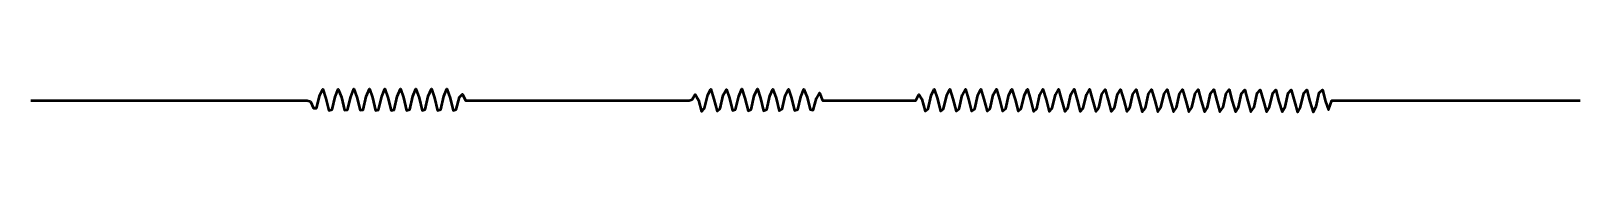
# Model space of a CAD drawing. Extents: x -47 to 452, y 172 to 669.
# Drawn here: x -47.1 to 451.9, y 492.4 to 499.8 of the extents above; entities that cross this region are included whole.
import ezdxf

# ---------------------------------------------------------------- set-up
doc = ezdxf.new("R2010")
doc.units = 0
doc.header["$MEASUREMENT"] = 0
doc.layers.add('Capa 1', color=7, linetype='Continuous', lineweight=0)

# ---------------------------------------------------------------- blocks, each defined once
blk = doc.blocks.new('Block_0')
at = {"layer": 'Capa 1', "color": 18, "lineweight": 50, "true_color": 0x000000}
blk.add_open_spline([(-47.14, 496.06), (-47.14, 496.06), (-46.14, 496.06), (-46.14, 496.06), (-46.14, 496.06), (-45.14, 496.06), (-45.14, 496.06), (-45.14, 496.06), (-44.14, 496.06), (-44.14, 496.06), (-44.14, 496.06), (-43.14, 496.06), (-43.14, 496.06), (-43.14, 496.06), (-42.14, 496.06), (-42.14, 496.06), (-42.14, 496.06), (-41.14, 496.06), (-41.14, 496.06), (-41.14, 496.06), (-40.14, 496.06), (-40.14, 496.06), (-40.14, 496.06), (-39.14, 496.06), (-39.14, 496.06), (-39.14, 496.06), (-38.14, 496.06), (-38.14, 496.06), (-38.14, 496.06), (-37.14, 496.06), (-37.14, 496.06), (-37.14, 496.06), (-36.14, 496.06), (-36.14, 496.06), (-36.14, 496.06), (-35.14, 496.06), (-35.14, 496.06), (-35.14, 496.06), (-34.14, 496.06), (-34.14, 496.06), (-34.14, 496.06), (-33.14, 496.06), (-33.14, 496.06), (-33.14, 496.06), (-32.14, 496.06), (-32.14, 496.06), (-32.14, 496.06), (-31.14, 496.06), (-31.14, 496.06), (-31.14, 496.06), (-30.14, 496.06), (-30.14, 496.06), (-30.14, 496.06), (-29.14, 496.06), (-29.14, 496.06), (-29.14, 496.06), (-28.14, 496.06), (-28.14, 496.06), (-28.14, 496.06), (-27.14, 496.06), (-27.14, 496.06), (-27.14, 496.06), (-26.14, 496.06), (-26.14, 496.06), (-26.14, 496.06), (-25.14, 496.06), (-25.14, 496.06), (-25.14, 496.06), (-24.14, 496.06), (-24.14, 496.06), (-24.14, 496.06), (-23.14, 496.06), (-23.14, 496.06), (-23.14, 496.06), (-22.14, 496.06), (-22.14, 496.06), (-22.14, 496.06), (-21.14, 496.06), (-21.14, 496.06), (-21.14, 496.06), (-20.14, 496.06), (-20.14, 496.06), (-20.14, 496.06), (-19.14, 496.06), (-19.14, 496.06), (-19.14, 496.06), (-18.14, 496.06), (-18.14, 496.06), (-18.14, 496.06), (-17.14, 496.06), (-17.14, 496.06), (-17.14, 496.06), (-16.14, 496.06), (-16.14, 496.06), (-16.14, 496.06), (-15.14, 496.06), (-15.14, 496.06), (-15.14, 496.06), (-14.14, 496.06), (-14.14, 496.06), (-14.14, 496.06), (-13.14, 496.06), (-13.14, 496.06), (-13.14, 496.06), (-12.14, 496.06), (-12.14, 496.06), (-12.14, 496.06), (-11.14, 496.06), (-11.14, 496.06), (-11.14, 496.06), (-10.14, 496.06), (-10.14, 496.06), (-10.14, 496.06), (-9.14, 496.06), (-9.14, 496.06), (-9.14, 496.06), (-8.14, 496.06), (-8.14, 496.06), (-8.14, 496.06), (-7.14, 496.06), (-7.14, 496.06), (-7.14, 496.06), (-6.14, 496.06), (-6.14, 496.06), (-6.14, 496.06), (-5.14, 496.06), (-5.14, 496.06), (-5.14, 496.06), (-4.14, 496.06), (-4.14, 496.06), (-4.14, 496.06), (-3.14, 496.06), (-3.14, 496.06), (-3.14, 496.06), (-2.14, 496.06), (-2.14, 496.06), (-2.14, 496.06), (-1.14, 496.06), (-1.14, 496.06), (-1.14, 496.06), (-0.14, 496.06), (-0.14, 496.06), (-0.14, 496.06), (0.86, 496.06), (0.86, 496.06), (0.86, 496.06), (1.86, 496.06), (1.86, 496.06), (1.86, 496.06), (2.86, 496.06), (2.86, 496.06), (2.86, 496.06), (3.86, 496.06), (3.86, 496.06), (3.86, 496.06), (4.86, 496.06), (4.86, 496.06), (4.86, 496.06), (5.86, 496.06), (5.86, 496.06), (5.86, 496.06), (6.86, 496.06), (6.86, 496.06), (6.86, 496.06), (7.86, 496.06), (7.86, 496.06), (7.86, 496.06), (8.86, 496.06), (8.86, 496.06), (8.86, 496.06), (9.86, 496.06), (9.86, 496.06), (9.86, 496.06), (10.86, 496.06), (10.86, 496.06), (10.86, 496.06), (11.86, 496.06), (11.86, 496.06), (11.86, 496.06), (12.86, 496.06), (12.86, 496.06), (12.86, 496.06), (13.86, 496.06), (13.86, 496.06), (13.86, 496.06), (14.86, 496.06), (14.86, 496.06), (14.86, 496.06), (15.86, 496.06), (15.86, 496.06), (15.86, 496.06), (16.86, 496.06), (16.86, 496.06), (16.86, 496.06), (17.86, 496.06), (17.86, 496.06), (17.86, 496.06), (18.86, 496.06), (18.86, 496.06), (18.86, 496.06), (19.86, 496.06), (19.86, 496.06), (19.86, 496.06), (20.86, 496.06), (20.86, 496.06), (20.86, 496.06), (21.86, 496.06), (21.86, 496.06), (21.86, 496.06), (22.86, 496.06), (22.86, 496.06), (22.86, 496.06), (23.86, 496.06), (23.86, 496.06), (23.86, 496.06), (24.86, 496.06), (24.86, 496.06), (24.86, 496.06), (25.86, 496.06), (25.86, 496.06), (25.86, 496.06), (26.86, 496.06), (26.86, 496.06), (26.86, 496.06), (27.86, 496.06), (27.86, 496.06), (27.86, 496.06), (28.86, 496.06), (28.86, 496.06), (28.86, 496.06), (29.86, 496.06), (29.86, 496.06), (29.86, 496.06), (30.86, 496.06), (30.86, 496.06), (30.86, 496.06), (31.86, 496.06), (31.86, 496.06), (31.86, 496.06), (32.86, 496.06), (32.86, 496.06), (32.86, 496.06), (33.86, 496.06), (33.86, 496.06), (33.86, 496.06), (34.86, 496.06), (34.86, 496.06), (34.86, 496.06), (35.86, 496.06), (35.86, 496.06), (35.86, 496.06), (36.86, 496.06), (36.86, 496.06), (36.86, 496.06), (37.86, 496.06), (37.86, 496.06), (37.86, 496.06), (38.86, 496.06), (38.86, 496.06), (38.86, 496.06), (39.86, 496.06), (39.86, 496.06), (39.86, 496.06), (40.86, 496.06), (40.86, 496.06), (40.86, 496.06), (41.86, 496.06), (41.86, 496.06), (41.86, 496.06), (42.86, 495.75), (42.86, 495.75), (42.86, 495.75), (43.86, 493.58), (43.86, 493.58), (43.86, 493.58), (44.86, 493.63), (44.86, 493.63), (44.86, 493.63), (45.86, 497.78), (45.86, 497.78), (45.86, 497.78), (46.86, 499.75), (46.86, 499.75), (46.86, 499.75), (47.86, 496.72), (47.86, 496.72), (47.86, 496.72), (48.86, 492.89), (48.86, 492.89), (48.86, 492.89), (49.86, 493.24), (49.86, 493.24), (49.86, 493.24), (50.86, 497.3), (50.86, 497.3), (50.86, 497.3), (51.86, 499.79), (51.86, 499.79), (51.86, 499.79), (52.86, 497.16), (52.86, 497.16), (52.86, 497.16), (53.86, 492.96), (53.86, 492.96), (53.86, 492.96), (54.86, 493.05), (54.86, 493.05), (54.86, 493.05), (55.86, 497.31), (55.86, 497.31), (55.86, 497.31), (56.86, 499.83), (56.86, 499.83), (56.86, 499.83), (57.86, 497.13), (57.86, 497.13), (57.86, 497.13), (58.86, 492.94), (58.86, 492.94), (58.86, 492.94), (59.86, 493.08), (59.86, 493.08), (59.86, 493.08), (60.86, 497.35), (60.86, 497.35), (60.86, 497.35), (61.86, 499.83), (61.86, 499.83), (61.86, 499.83), (62.86, 497.09), (62.86, 497.09), (62.86, 497.09), (63.86, 492.92), (63.86, 492.92), (63.86, 492.92), (64.86, 493.1), (64.86, 493.1), (64.86, 493.1), (65.86, 497.38), (65.86, 497.38), (65.86, 497.38), (66.86, 499.83), (66.86, 499.83), (66.86, 499.83), (67.86, 497.05), (67.86, 497.05), (67.86, 497.05), (68.86, 492.9), (68.86, 492.9), (68.86, 492.9), (69.86, 493.13), (69.86, 493.13), (69.86, 493.13), (70.86, 497.42), (70.86, 497.42), (70.86, 497.42), (71.86, 499.83), (71.86, 499.83), (71.86, 499.83), (72.86, 497.02), (72.86, 497.02), (72.86, 497.02), (73.86, 492.88), (73.86, 492.88), (73.86, 492.88), (74.86, 493.15), (74.86, 493.15), (74.86, 493.15), (75.86, 497.46), (75.86, 497.46), (75.86, 497.46), (76.86, 499.83), (76.86, 499.83), (76.86, 499.83), (77.86, 496.98), (77.86, 496.98), (77.86, 496.98), (78.86, 492.86), (78.86, 492.86), (78.86, 492.86), (79.86, 493.17), (79.86, 493.17), (79.86, 493.17), (80.86, 497.49), (80.86, 497.49), (80.86, 497.49), (81.86, 499.82), (81.86, 499.82), (81.86, 499.82), (82.86, 496.94), (82.86, 496.94), (82.86, 496.94), (83.86, 492.84), (83.86, 492.84), (83.86, 492.84), (84.86, 493.2), (84.86, 493.2), (84.86, 493.2), (85.86, 497.53), (85.86, 497.53), (85.86, 497.53), (86.86, 499.82), (86.86, 499.82), (86.86, 499.82), (87.86, 496.91), (87.86, 496.91), (87.86, 496.91), (88.86, 492.85), (88.86, 492.85), (88.86, 492.85), (89.86, 493.2), (89.86, 493.2), (89.86, 493.2), (90.86, 497.22), (90.86, 497.22), (90.86, 497.22), (91.86, 498.18), (91.86, 498.18), (91.86, 498.18), (92.86, 496.06), (92.86, 496.06), (92.86, 496.06), (93.86, 496.06), (93.86, 496.06), (93.86, 496.06), (94.86, 496.06), (94.86, 496.06), (94.86, 496.06), (95.86, 496.06), (95.86, 496.06), (95.86, 496.06), (96.86, 496.06), (96.86, 496.06), (96.86, 496.06), (97.86, 496.06), (97.86, 496.06), (97.86, 496.06), (98.86, 496.06), (98.86, 496.06), (98.86, 496.06), (99.86, 496.06), (99.86, 496.06), (99.86, 496.06), (100.86, 496.06), (100.86, 496.06), (100.86, 496.06), (101.86, 496.06), (101.86, 496.06), (101.86, 496.06), (102.86, 496.06), (102.86, 496.06), (102.86, 496.06), (103.86, 496.06), (103.86, 496.06), (103.86, 496.06), (104.86, 496.06), (104.86, 496.06), (104.86, 496.06), (105.86, 496.06), (105.86, 496.06), (105.86, 496.06), (106.86, 496.06), (106.86, 496.06), (106.86, 496.06), (107.86, 496.06), (107.86, 496.06), (107.86, 496.06), (108.86, 496.06), (108.86, 496.06), (108.86, 496.06), (109.86, 496.06), (109.86, 496.06), (109.86, 496.06), (110.86, 496.06), (110.86, 496.06), (110.86, 496.06), (111.86, 496.06), (111.86, 496.06), (111.86, 496.06), (112.86, 496.06), (112.86, 496.06), (112.86, 496.06), (113.86, 496.06), (113.86, 496.06), (113.86, 496.06), (114.86, 496.06), (114.86, 496.06), (114.86, 496.06), (115.86, 496.06), (115.86, 496.06), (115.86, 496.06), (116.86, 496.06), (116.86, 496.06), (116.86, 496.06), (117.86, 496.06), (117.86, 496.06), (117.86, 496.06), (118.86, 496.06), (118.86, 496.06), (118.86, 496.06), (119.86, 496.06), (119.86, 496.06), (119.86, 496.06), (120.86, 496.06), (120.86, 496.06), (120.86, 496.06), (121.86, 496.06), (121.86, 496.06), (121.86, 496.06), (122.86, 496.06), (122.86, 496.06), (122.86, 496.06), (123.86, 496.06), (123.86, 496.06), (123.86, 496.06), (124.86, 496.06), (124.86, 496.06), (124.86, 496.06), (125.86, 496.06), (125.86, 496.06), (125.86, 496.06), (126.86, 496.06), (126.86, 496.06), (126.86, 496.06), (127.86, 496.06), (127.86, 496.06), (127.86, 496.06), (128.86, 496.06), (128.86, 496.06), (128.86, 496.06), (129.86, 496.06), (129.86, 496.06), (129.86, 496.06), (130.86, 496.06), (130.86, 496.06), (130.86, 496.06), (131.86, 496.06), (131.86, 496.06), (131.86, 496.06), (132.86, 496.06), (132.86, 496.06), (132.86, 496.06), (133.86, 496.06), (133.86, 496.06), (133.86, 496.06), (134.86, 496.06), (134.86, 496.06), (134.86, 496.06), (135.86, 496.06), (135.86, 496.06), (135.86, 496.06), (136.86, 496.06), (136.86, 496.06), (136.86, 496.06), (137.86, 496.06), (137.86, 496.06), (137.86, 496.06), (138.86, 496.06), (138.86, 496.06), (138.86, 496.06), (139.86, 496.06), (139.86, 496.06), (139.86, 496.06), (140.86, 496.06), (140.86, 496.06), (140.86, 496.06), (141.86, 496.06), (141.86, 496.06), (141.86, 496.06), (142.86, 496.06), (142.86, 496.06), (142.86, 496.06), (143.86, 496.06), (143.86, 496.06), (143.86, 496.06), (144.86, 496.06), (144.86, 496.06), (144.86, 496.06), (145.86, 496.06), (145.86, 496.06), (145.86, 496.06), (146.86, 496.06), (146.86, 496.06), (146.86, 496.06), (147.86, 496.06), (147.86, 496.06), (147.86, 496.06), (148.86, 496.06), (148.86, 496.06), (148.86, 496.06), (149.86, 496.06), (149.86, 496.06), (149.86, 496.06), (150.86, 496.06), (150.86, 496.06), (150.86, 496.06), (151.86, 496.06), (151.86, 496.06), (151.86, 496.06), (152.86, 496.06), (152.86, 496.06), (152.86, 496.06), (153.86, 496.06), (153.86, 496.06), (153.86, 496.06), (154.86, 496.06), (154.86, 496.06), (154.86, 496.06), (155.86, 496.06), (155.86, 496.06), (155.86, 496.06), (156.86, 496.06), (156.86, 496.06), (156.86, 496.06), (157.86, 496.06), (157.86, 496.06), (157.86, 496.06), (158.86, 496.06), (158.86, 496.06), (158.86, 496.06), (159.86, 496.06), (159.86, 496.06), (159.86, 496.06), (160.86, 496.06), (160.86, 496.06), (160.86, 496.06), (161.86, 496.06), (161.86, 496.06), (161.86, 496.06), (162.86, 496.06), (162.86, 496.06), (162.86, 496.06), (163.86, 496.06), (163.86, 496.06), (163.86, 496.06), (164.86, 496.06), (164.86, 496.06), (164.86, 496.06), (165.86, 496.48), (165.86, 496.48), (165.86, 496.48), (166.86, 498.06), (166.86, 498.06), (166.86, 498.06), (167.86, 496.16), (167.86, 496.16), (167.86, 496.16), (168.86, 492.6), (168.86, 492.6), (168.86, 492.6), (169.86, 493.66), (169.86, 493.66), (169.86, 493.66), (170.86, 497.95), (170.86, 497.95), (170.86, 497.95), (171.86, 499.71), (171.86, 499.71), (171.86, 499.71), (172.86, 496.5), (172.86, 496.5), (172.86, 496.5), (173.86, 492.63), (173.86, 492.63), (173.86, 492.63), (174.86, 493.5), (174.86, 493.5), (174.86, 493.5), (175.86, 497.81), (175.86, 497.81), (175.86, 497.81), (176.86, 499.67), (176.86, 499.67), (176.86, 499.67), (177.86, 496.85), (177.86, 496.85), (177.86, 496.85), (178.86, 492.87), (178.86, 492.87), (178.86, 492.87), (179.86, 493.2), (179.86, 493.2), (179.86, 493.2), (180.86, 497.53), (180.86, 497.53), (180.86, 497.53), (181.86, 499.82), (181.86, 499.82), (181.86, 499.82), (182.86, 496.9), (182.86, 496.9), (182.86, 496.9), (183.86, 492.81), (183.86, 492.81), (183.86, 492.81), (184.86, 493.23), (184.86, 493.23), (184.86, 493.23), (185.86, 497.56), (185.86, 497.56), (185.86, 497.56), (186.86, 499.82), (186.86, 499.82), (186.86, 499.82), (187.86, 496.86), (187.86, 496.86), (187.86, 496.86), (188.86, 492.8), (188.86, 492.8), (188.86, 492.8), (189.86, 493.25), (189.86, 493.25), (189.86, 493.25), (190.86, 497.6), (190.86, 497.6), (190.86, 497.6), (191.86, 499.81), (191.86, 499.81), (191.86, 499.81), (192.86, 496.83), (192.86, 496.83), (192.86, 496.83), (193.86, 492.78), (193.86, 492.78), (193.86, 492.78), (194.86, 493.28), (194.86, 493.28), (194.86, 493.28), (195.86, 497.63), (195.86, 497.63), (195.86, 497.63), (196.86, 499.8), (196.86, 499.8), (196.86, 499.8), (197.86, 496.87), (197.86, 496.87), (197.86, 496.87), (198.86, 492.9), (198.86, 492.9), (198.86, 492.9), (199.86, 493.18), (199.86, 493.18), (199.86, 493.18), (200.86, 497.28), (200.86, 497.28), (200.86, 497.28), (201.86, 499.79), (201.86, 499.79), (201.86, 499.79), (202.86, 497.21), (202.86, 497.21), (202.86, 497.21), (203.86, 493.15), (203.86, 493.15), (203.86, 493.15), (204.86, 492.96), (204.86, 492.96), (204.86, 492.96), (205.86, 496.89), (205.86, 496.89), (205.86, 496.89), (206.86, 498.56), (206.86, 498.56), (206.86, 498.56), (207.86, 496.08), (207.86, 496.08), (207.86, 496.08), (208.86, 496.06), (208.86, 496.06), (208.86, 496.06), (209.86, 496.06), (209.86, 496.06), (209.86, 496.06), (210.86, 496.06), (210.86, 496.06), (210.86, 496.06), (211.86, 496.06), (211.86, 496.06), (211.86, 496.06), (212.86, 496.06), (212.86, 496.06), (212.86, 496.06), (213.86, 496.06), (213.86, 496.06), (213.86, 496.06), (214.86, 496.06), (214.86, 496.06), (214.86, 496.06), (215.86, 496.06), (215.86, 496.06), (215.86, 496.06), (216.86, 496.06), (216.86, 496.06), (216.86, 496.06), (217.86, 496.06), (217.86, 496.06), (217.86, 496.06), (218.86, 496.06), (218.86, 496.06), (218.86, 496.06), (219.86, 496.06), (219.86, 496.06), (219.86, 496.06), (220.86, 496.06), (220.86, 496.06), (220.86, 496.06), (221.86, 496.06), (221.86, 496.06), (221.86, 496.06), (222.86, 496.06), (222.86, 496.06), (222.86, 496.06), (223.86, 496.06), (223.86, 496.06), (223.86, 496.06), (224.86, 496.06), (224.86, 496.06), (224.86, 496.06), (225.86, 496.06), (225.86, 496.06), (225.86, 496.06), (226.86, 496.06), (226.86, 496.06), (226.86, 496.06), (227.86, 496.06), (227.86, 496.06), (227.86, 496.06), (228.86, 496.06), (228.86, 496.06), (228.86, 496.06), (229.86, 496.06), (229.86, 496.06), (229.86, 496.06), (230.86, 496.06), (230.86, 496.06), (230.86, 496.06), (231.86, 496.06), (231.86, 496.06), (231.86, 496.06), (232.86, 496.06), (232.86, 496.06), (232.86, 496.06), (233.86, 496.06), (233.86, 496.06), (233.86, 496.06), (234.86, 496.06), (234.86, 496.06), (234.86, 496.06), (235.86, 496.06), (235.86, 496.06), (235.86, 496.06), (236.86, 496.06), (236.86, 496.06), (236.86, 496.06), (237.86, 496.06), (237.86, 496.06), (237.86, 496.06), (238.86, 498.03), (238.86, 498.03), (238.86, 498.03), (239.86, 496.56), (239.86, 496.56), (239.86, 496.56), (240.86, 492.7), (240.86, 492.7), (240.86, 492.7), (241.86, 493.41), (241.86, 493.41), (241.86, 493.41), (242.86, 497.76), (242.86, 497.76), (242.86, 497.76), (243.86, 499.79), (243.86, 499.79), (243.86, 499.79), (244.86, 496.65), (244.86, 496.65), (244.86, 496.65), (245.86, 492.69), (245.86, 492.69), (245.86, 492.69), (246.86, 493.4), (246.86, 493.4), (246.86, 493.4), (247.86, 497.8), (247.86, 497.8), (247.86, 497.8), (248.86, 499.78), (248.86, 499.78), (248.86, 499.78), (249.86, 496.61), (249.86, 496.61), (249.86, 496.61), (250.86, 492.67), (250.86, 492.67), (250.86, 492.67), (251.86, 493.43), (251.86, 493.43), (251.86, 493.43), (252.86, 497.83), (252.86, 497.83), (252.86, 497.83), (253.86, 499.78), (253.86, 499.78), (253.86, 499.78), (254.86, 496.57), (254.86, 496.57), (254.86, 496.57), (255.86, 492.66), (255.86, 492.66), (255.86, 492.66), (256.86, 493.46), (256.86, 493.46), (256.86, 493.46), (257.86, 497.86), (257.86, 497.86), (257.86, 497.86), (258.86, 499.77), (258.86, 499.77), (258.86, 499.77), (259.86, 496.54), (259.86, 496.54), (259.86, 496.54), (260.86, 492.64), (260.86, 492.64), (260.86, 492.64), (261.86, 493.48), (261.86, 493.48), (261.86, 493.48), (262.86, 497.9), (262.86, 497.9), (262.86, 497.9), (263.86, 499.76), (263.86, 499.76), (263.86, 499.76), (264.86, 496.5), (264.86, 496.5), (264.86, 496.5), (265.86, 492.63), (265.86, 492.63), (265.86, 492.63), (266.86, 493.51), (266.86, 493.51), (266.86, 493.51), (267.86, 497.93), (267.86, 497.93), (267.86, 497.93), (268.86, 499.76), (268.86, 499.76), (268.86, 499.76), (269.86, 496.46), (269.86, 496.46), (269.86, 496.46), (270.86, 492.61), (270.86, 492.61), (270.86, 492.61), (271.86, 493.54), (271.86, 493.54), (271.86, 493.54), (272.86, 497.96), (272.86, 497.96), (272.86, 497.96), (273.86, 499.75), (273.86, 499.75), (273.86, 499.75), (274.86, 496.42), (274.86, 496.42), (274.86, 496.42), (275.86, 492.59), (275.86, 492.59), (275.86, 492.59), (276.86, 493.57), (276.86, 493.57), (276.86, 493.57), (277.86, 498), (277.86, 498), (277.86, 498), (278.86, 499.74), (278.86, 499.74), (278.86, 499.74), (279.86, 496.38), (279.86, 496.38), (279.86, 496.38), (280.86, 492.58), (280.86, 492.58), (280.86, 492.58), (281.86, 493.6), (281.86, 493.6), (281.86, 493.6), (282.86, 498.03), (282.86, 498.03), (282.86, 498.03), (283.86, 499.73), (283.86, 499.73), (283.86, 499.73), (284.86, 496.34), (284.86, 496.34), (284.86, 496.34), (285.86, 492.56), (285.86, 492.56), (285.86, 492.56), (286.86, 493.63), (286.86, 493.63), (286.86, 493.63), (287.86, 498.06), (287.86, 498.06), (287.86, 498.06), (288.86, 499.72), (288.86, 499.72), (288.86, 499.72), (289.86, 496.31), (289.86, 496.31), (289.86, 496.31), (290.86, 492.55), (290.86, 492.55), (290.86, 492.55), (291.86, 493.66), (291.86, 493.66), (291.86, 493.66), (292.86, 498.09), (292.86, 498.09), (292.86, 498.09), (293.86, 499.71), (293.86, 499.71), (293.86, 499.71), (294.86, 496.27), (294.86, 496.27), (294.86, 496.27), (295.86, 492.54), (295.86, 492.54), (295.86, 492.54), (296.86, 493.69), (296.86, 493.69), (296.86, 493.69), (297.86, 498.13), (297.86, 498.13), (297.86, 498.13), (298.86, 499.7), (298.86, 499.7), (298.86, 499.7), (299.86, 496.23), (299.86, 496.23), (299.86, 496.23), (300.86, 492.52), (300.86, 492.52), (300.86, 492.52), (301.86, 493.72), (301.86, 493.72), (301.86, 493.72), (302.86, 498.16), (302.86, 498.16), (302.86, 498.16), (303.86, 499.69), (303.86, 499.69), (303.86, 499.69), (304.86, 496.19), (304.86, 496.19), (304.86, 496.19), (305.86, 492.51), (305.86, 492.51), (305.86, 492.51), (306.86, 493.75), (306.86, 493.75), (306.86, 493.75), (307.86, 498.19), (307.86, 498.19), (307.86, 498.19), (308.86, 499.68), (308.86, 499.68), (308.86, 499.68), (309.86, 496.15), (309.86, 496.15), (309.86, 496.15), (310.86, 492.5), (310.86, 492.5), (310.86, 492.5), (311.86, 493.78), (311.86, 493.78), (311.86, 493.78), (312.86, 498.22), (312.86, 498.22), (312.86, 498.22), (313.86, 499.67), (313.86, 499.67), (313.86, 499.67), (314.86, 496.12), (314.86, 496.12), (314.86, 496.12), (315.86, 492.48), (315.86, 492.48), (315.86, 492.48), (316.86, 493.81), (316.86, 493.81), (316.86, 493.81), (317.86, 498.25), (317.86, 498.25), (317.86, 498.25), (318.86, 499.66), (318.86, 499.66), (318.86, 499.66), (319.86, 496.08), (319.86, 496.08), (319.86, 496.08), (320.86, 492.47), (320.86, 492.47), (320.86, 492.47), (321.86, 493.84), (321.86, 493.84), (321.86, 493.84), (322.86, 498.28), (322.86, 498.28), (322.86, 498.28), (323.86, 499.65), (323.86, 499.65), (323.86, 499.65), (324.86, 496.04), (324.86, 496.04), (324.86, 496.04), (325.86, 492.46), (325.86, 492.46), (325.86, 492.46), (326.86, 493.87), (326.86, 493.87), (326.86, 493.87), (327.86, 498.32), (327.86, 498.32), (327.86, 498.32), (328.86, 499.63), (328.86, 499.63), (328.86, 499.63), (329.86, 496), (329.86, 496), (329.86, 496), (330.86, 492.45), (330.86, 492.45), (330.86, 492.45), (331.86, 493.9), (331.86, 493.9), (331.86, 493.9), (332.86, 498.35), (332.86, 498.35), (332.86, 498.35), (333.86, 499.62), (333.86, 499.62), (333.86, 499.62), (334.86, 495.96), (334.86, 495.96), (334.86, 495.96), (335.86, 492.44), (335.86, 492.44), (335.86, 492.44), (336.86, 493.93), (336.86, 493.93), (336.86, 493.93), (337.86, 498.38), (337.86, 498.38), (337.86, 498.38), (338.86, 499.61), (338.86, 499.61), (338.86, 499.61), (339.86, 495.92), (339.86, 495.92), (339.86, 495.92), (340.86, 492.43), (340.86, 492.43), (340.86, 492.43), (341.86, 493.97), (341.86, 493.97), (341.86, 493.97), (342.86, 498.41), (342.86, 498.41), (342.86, 498.41), (343.86, 499.6), (343.86, 499.6), (343.86, 499.6), (344.86, 495.89), (344.86, 495.89), (344.86, 495.89), (345.86, 492.42), (345.86, 492.42), (345.86, 492.42), (346.86, 494), (346.86, 494), (346.86, 494), (347.86, 498.44), (347.86, 498.44), (347.86, 498.44), (348.86, 499.58), (348.86, 499.58), (348.86, 499.58), (349.86, 495.85), (349.86, 495.85), (349.86, 495.85), (350.86, 492.41), (350.86, 492.41), (350.86, 492.41), (351.86, 494.03), (351.86, 494.03), (351.86, 494.03), (352.86, 498.47), (352.86, 498.47), (352.86, 498.47), (353.86, 499.57), (353.86, 499.57), (353.86, 499.57), (354.86, 495.81), (354.86, 495.81), (354.86, 495.81), (355.86, 492.4), (355.86, 492.4), (355.86, 492.4), (356.86, 494.06), (356.86, 494.06), (356.86, 494.06), (357.86, 498.5), (357.86, 498.5), (357.86, 498.5), (358.86, 499.55), (358.86, 499.55), (358.86, 499.55), (359.86, 495.77), (359.86, 495.77), (359.86, 495.77), (360.86, 492.39), (360.86, 492.39), (360.86, 492.39), (361.86, 494.09), (361.86, 494.09), (361.86, 494.09), (362.86, 498.52), (362.86, 498.52), (362.86, 498.52), (363.86, 499.54), (363.86, 499.54), (363.86, 499.54), (364.86, 495.73), (364.86, 495.73), (364.86, 495.73), (365.86, 492.38), (365.86, 492.38), (365.86, 492.38), (366.86, 494.13), (366.86, 494.13), (366.86, 494.13), (367.86, 498.55), (367.86, 498.55), (367.86, 498.55), (368.86, 499.52), (368.86, 499.52), (368.86, 499.52), (369.86, 495.75), (369.86, 495.75), (369.86, 495.75), (370.86, 493.12), (370.86, 493.12), (370.86, 493.12), (371.86, 496.06), (371.86, 496.06), (371.86, 496.06), (372.86, 496.06), (372.86, 496.06), (372.86, 496.06), (373.86, 496.06), (373.86, 496.06), (373.86, 496.06), (374.86, 496.06), (374.86, 496.06), (374.86, 496.06), (375.86, 496.06), (375.86, 496.06), (375.86, 496.06), (376.86, 496.06), (376.86, 496.06), (376.86, 496.06), (377.86, 496.06), (377.86, 496.06), (377.86, 496.06), (378.86, 496.06), (378.86, 496.06), (378.86, 496.06), (379.86, 496.06), (379.86, 496.06), (379.86, 496.06), (380.86, 496.06), (380.86, 496.06), (380.86, 496.06), (381.86, 496.06), (381.86, 496.06), (381.86, 496.06), (382.86, 496.06), (382.86, 496.06), (382.86, 496.06), (383.86, 496.06), (383.86, 496.06), (383.86, 496.06), (384.86, 496.06), (384.86, 496.06), (384.86, 496.06), (385.86, 496.06), (385.86, 496.06), (385.86, 496.06), (386.86, 496.06), (386.86, 496.06), (386.86, 496.06), (387.86, 496.06), (387.86, 496.06), (387.86, 496.06), (388.86, 496.06), (388.86, 496.06), (388.86, 496.06), (389.86, 496.06), (389.86, 496.06), (389.86, 496.06), (390.86, 496.06), (390.86, 496.06), (390.86, 496.06), (391.86, 496.06), (391.86, 496.06), (391.86, 496.06), (392.86, 496.06), (392.86, 496.06), (392.86, 496.06), (393.86, 496.06), (393.86, 496.06), (393.86, 496.06), (394.86, 496.06), (394.86, 496.06), (394.86, 496.06), (395.86, 496.06), (395.86, 496.06), (395.86, 496.06), (396.86, 496.06), (396.86, 496.06), (396.86, 496.06), (397.86, 496.06), (397.86, 496.06), (397.86, 496.06), (398.86, 496.06), (398.86, 496.06), (398.86, 496.06), (399.86, 496.06), (399.86, 496.06), (399.86, 496.06), (400.86, 496.06), (400.86, 496.06), (400.86, 496.06), (401.86, 496.06), (401.86, 496.06), (401.86, 496.06), (402.86, 496.06), (402.86, 496.06), (402.86, 496.06), (403.86, 496.06), (403.86, 496.06), (403.86, 496.06), (404.86, 496.06), (404.86, 496.06), (404.86, 496.06), (405.86, 496.06), (405.86, 496.06), (405.86, 496.06), (406.86, 496.06), (406.86, 496.06), (406.86, 496.06), (407.86, 496.06), (407.86, 496.06), (407.86, 496.06), (408.86, 496.06), (408.86, 496.06), (408.86, 496.06), (409.86, 496.06), (409.86, 496.06), (409.86, 496.06), (410.86, 496.06), (410.86, 496.06), (410.86, 496.06), (411.86, 496.06), (411.86, 496.06), (411.86, 496.06), (412.86, 496.06), (412.86, 496.06), (412.86, 496.06), (413.86, 496.06), (413.86, 496.06), (413.86, 496.06), (414.86, 496.06), (414.86, 496.06), (414.86, 496.06), (415.86, 496.06), (415.86, 496.06), (415.86, 496.06), (416.86, 496.06), (416.86, 496.06), (416.86, 496.06), (417.86, 496.06), (417.86, 496.06), (417.86, 496.06), (418.86, 496.06), (418.86, 496.06), (418.86, 496.06), (419.86, 496.06), (419.86, 496.06), (419.86, 496.06), (420.86, 496.06), (420.86, 496.06), (420.86, 496.06), (421.86, 496.06), (421.86, 496.06), (421.86, 496.06), (422.86, 496.06), (422.86, 496.06), (422.86, 496.06), (423.86, 496.06), (423.86, 496.06), (423.86, 496.06), (424.86, 496.06), (424.86, 496.06), (424.86, 496.06), (425.86, 496.06), (425.86, 496.06), (425.86, 496.06), (426.86, 496.06), (426.86, 496.06), (426.86, 496.06), (427.86, 496.06), (427.86, 496.06), (427.86, 496.06), (428.86, 496.06), (428.86, 496.06), (428.86, 496.06), (429.86, 496.06), (429.86, 496.06), (429.86, 496.06), (430.86, 496.06), (430.86, 496.06), (430.86, 496.06), (431.86, 496.06), (431.86, 496.06), (431.86, 496.06), (432.86, 496.06), (432.86, 496.06), (432.86, 496.06), (433.86, 496.06), (433.86, 496.06), (433.86, 496.06), (434.86, 496.06), (434.86, 496.06), (434.86, 496.06), (435.86, 496.06), (435.86, 496.06), (435.86, 496.06), (436.86, 496.06), (436.86, 496.06), (436.86, 496.06), (437.86, 496.06), (437.86, 496.06), (437.86, 496.06), (438.86, 496.06), (438.86, 496.06), (438.86, 496.06), (439.86, 496.06), (439.86, 496.06), (439.86, 496.06), (440.86, 496.06), (440.86, 496.06), (440.86, 496.06), (441.86, 496.06), (441.86, 496.06), (441.86, 496.06), (442.86, 496.06), (442.86, 496.06), (442.86, 496.06), (443.86, 496.06), (443.86, 496.06), (443.86, 496.06), (444.86, 496.06), (444.86, 496.06), (444.86, 496.06), (445.86, 496.06), (445.86, 496.06), (445.86, 496.06), (446.86, 496.06), (446.86, 496.06), (446.86, 496.06), (447.86, 496.06), (447.86, 496.06), (447.86, 496.06), (448.86, 496.06), (448.86, 496.06), (448.86, 496.06), (449.86, 496.06), (449.86, 496.06), (449.86, 496.06), (450.86, 496.06), (450.86, 496.06), (450.86, 496.06), (451.86, 496.06), (451.86, 496.06)], degree=3, knots=[0, 0, 0, 0, 1, 1, 1, 2, 2, 2, 3, 3, 3, 4, 4, 4, 5, 5, 5, 6, 6, 6, 7, 7, 7, 8, 8, 8, 9, 9, 9, 10, 10, 10, 11, 11, 11, 12, 12, 12, 13, 13, 13, 14, 14, 14, 15, 15, 15, 16, 16, 16, 17, 17, 17, 18, 18, 18, 19, 19, 19, 20, 20, 20, 21, 21, 21, 22, 22, 22, 23, 23, 23, 24, 24, 24, 25, 25, 25, 26, 26, 26, 27, 27, 27, 28, 28, 28, 29, 29, 29, 30, 30, 30, 31, 31, 31, 32, 32, 32, 33, 33, 33, 34, 34, 34, 35, 35, 35, 36, 36, 36, 37, 37, 37, 38, 38, 38, 39, 39, 39, 40, 40, 40, 41, 41, 41, 42, 42, 42, 43, 43, 43, 44, 44, 44, 45, 45, 45, 46, 46, 46, 47, 47, 47, 48, 48, 48, 49, 49, 49, 50, 50, 50, 51, 51, 51, 52, 52, 52, 53, 53, 53, 54, 54, 54, 55, 55, 55, 56, 56, 56, 57, 57, 57, 58, 58, 58, 59, 59, 59, 60, 60, 60, 61, 61, 61, 62, 62, 62, 63, 63, 63, 64, 64, 64, 65, 65, 65, 66, 66, 66, 67, 67, 67, 68, 68, 68, 69, 69, 69, 70, 70, 70, 71, 71, 71, 72, 72, 72, 73, 73, 73, 74, 74, 74, 75, 75, 75, 76, 76, 76, 77, 77, 77, 78, 78, 78, 79, 79, 79, 80, 80, 80, 81, 81, 81, 82, 82, 82, 83, 83, 83, 84, 84, 84, 85, 85, 85, 86, 86, 86, 87, 87, 87, 88, 88, 88, 89, 89, 89, 90, 90, 90, 91, 91, 91, 92, 92, 92, 93, 93, 93, 94, 94, 94, 95, 95, 95, 96, 96, 96, 97, 97, 97, 98, 98, 98, 99, 99, 99, 100, 100, 100, 101, 101, 101, 102, 102, 102, 103, 103, 103, 104, 104, 104, 105, 105, 105, 106, 106, 106, 107, 107, 107, 108, 108, 108, 109, 109, 109, 110, 110, 110, 111, 111, 111, 112, 112, 112, 113, 113, 113, 114, 114, 114, 115, 115, 115, 116, 116, 116, 117, 117, 117, 118, 118, 118, 119, 119, 119, 120, 120, 120, 121, 121, 121, 122, 122, 122, 123, 123, 123, 124, 124, 124, 125, 125, 125, 126, 126, 126, 127, 127, 127, 128, 128, 128, 129, 129, 129, 130, 130, 130, 131, 131, 131, 132, 132, 132, 133, 133, 133, 134, 134, 134, 135, 135, 135, 136, 136, 136, 137, 137, 137, 138, 138, 138, 139, 139, 139, 140, 140, 140, 141, 141, 141, 142, 142, 142, 143, 143, 143, 144, 144, 144, 145, 145, 145, 146, 146, 146, 147, 147, 147, 148, 148, 148, 149, 149, 149, 150, 150, 150, 151, 151, 151, 152, 152, 152, 153, 153, 153, 154, 154, 154, 155, 155, 155, 156, 156, 156, 157, 157, 157, 158, 158, 158, 159, 159, 159, 160, 160, 160, 161, 161, 161, 162, 162, 162, 163, 163, 163, 164, 164, 164, 165, 165, 165, 166, 166, 166, 167, 167, 167, 168, 168, 168, 169, 169, 169, 170, 170, 170, 171, 171, 171, 172, 172, 172, 173, 173, 173, 174, 174, 174, 175, 175, 175, 176, 176, 176, 177, 177, 177, 178, 178, 178, 179, 179, 179, 180, 180, 180, 181, 181, 181, 182, 182, 182, 183, 183, 183, 184, 184, 184, 185, 185, 185, 186, 186, 186, 187, 187, 187, 188, 188, 188, 189, 189, 189, 190, 190, 190, 191, 191, 191, 192, 192, 192, 193, 193, 193, 194, 194, 194, 195, 195, 195, 196, 196, 196, 197, 197, 197, 198, 198, 198, 199, 199, 199, 200, 200, 200, 201, 201, 201, 202, 202, 202, 203, 203, 203, 204, 204, 204, 205, 205, 205, 206, 206, 206, 207, 207, 207, 208, 208, 208, 209, 209, 209, 210, 210, 210, 211, 211, 211, 212, 212, 212, 213, 213, 213, 214, 214, 214, 215, 215, 215, 216, 216, 216, 217, 217, 217, 218, 218, 218, 219, 219, 219, 220, 220, 220, 221, 221, 221, 222, 222, 222, 223, 223, 223, 224, 224, 224, 225, 225, 225, 226, 226, 226, 227, 227, 227, 228, 228, 228, 229, 229, 229, 230, 230, 230, 231, 231, 231, 232, 232, 232, 233, 233, 233, 234, 234, 234, 235, 235, 235, 236, 236, 236, 237, 237, 237, 238, 238, 238, 239, 239, 239, 240, 240, 240, 241, 241, 241, 242, 242, 242, 243, 243, 243, 244, 244, 244, 245, 245, 245, 246, 246, 246, 247, 247, 247, 248, 248, 248, 249, 249, 249, 250, 250, 250, 251, 251, 251, 252, 252, 252, 253, 253, 253, 254, 254, 254, 255, 255, 255, 256, 256, 256, 257, 257, 257, 258, 258, 258, 259, 259, 259, 260, 260, 260, 261, 261, 261, 262, 262, 262, 263, 263, 263, 264, 264, 264, 265, 265, 265, 266, 266, 266, 267, 267, 267, 268, 268, 268, 269, 269, 269, 270, 270, 270, 271, 271, 271, 272, 272, 272, 273, 273, 273, 274, 274, 274, 275, 275, 275, 276, 276, 276, 277, 277, 277, 278, 278, 278, 279, 279, 279, 280, 280, 280, 281, 281, 281, 282, 282, 282, 283, 283, 283, 284, 284, 284, 285, 285, 285, 286, 286, 286, 287, 287, 287, 288, 288, 288, 289, 289, 289, 290, 290, 290, 291, 291, 291, 292, 292, 292, 293, 293, 293, 294, 294, 294, 295, 295, 295, 296, 296, 296, 297, 297, 297, 298, 298, 298, 299, 299, 299, 300, 300, 300, 301, 301, 301, 302, 302, 302, 303, 303, 303, 304, 304, 304, 305, 305, 305, 306, 306, 306, 307, 307, 307, 308, 308, 308, 309, 309, 309, 310, 310, 310, 311, 311, 311, 312, 312, 312, 313, 313, 313, 314, 314, 314, 315, 315, 315, 316, 316, 316, 317, 317, 317, 318, 318, 318, 319, 319, 319, 320, 320, 320, 321, 321, 321, 322, 322, 322, 323, 323, 323, 324, 324, 324, 325, 325, 325, 326, 326, 326, 327, 327, 327, 328, 328, 328, 329, 329, 329, 330, 330, 330, 331, 331, 331, 332, 332, 332, 333, 333, 333, 334, 334, 334, 335, 335, 335, 336, 336, 336, 337, 337, 337, 338, 338, 338, 339, 339, 339, 340, 340, 340, 341, 341, 341, 342, 342, 342, 343, 343, 343, 344, 344, 344, 345, 345, 345, 346, 346, 346, 347, 347, 347, 348, 348, 348, 349, 349, 349, 350, 350, 350, 351, 351, 351, 352, 352, 352, 353, 353, 353, 354, 354, 354, 355, 355, 355, 356, 356, 356, 357, 357, 357, 358, 358, 358, 359, 359, 359, 360, 360, 360, 361, 361, 361, 362, 362, 362, 363, 363, 363, 364, 364, 364, 365, 365, 365, 366, 366, 366, 367, 367, 367, 368, 368, 368, 369, 369, 369, 370, 370, 370, 371, 371, 371, 372, 372, 372, 373, 373, 373, 374, 374, 374, 375, 375, 375, 376, 376, 376, 377, 377, 377, 378, 378, 378, 379, 379, 379, 380, 380, 380, 381, 381, 381, 382, 382, 382, 383, 383, 383, 384, 384, 384, 385, 385, 385, 386, 386, 386, 387, 387, 387, 388, 388, 388, 389, 389, 389, 390, 390, 390, 391, 391, 391, 392, 392, 392, 393, 393, 393, 394, 394, 394, 395, 395, 395, 396, 396, 396, 397, 397, 397, 398, 398, 398, 399, 399, 399, 400, 400, 400, 401, 401, 401, 402, 402, 402, 403, 403, 403, 404, 404, 404, 405, 405, 405, 406, 406, 406, 407, 407, 407, 408, 408, 408, 409, 409, 409, 410, 410, 410, 411, 411, 411, 412, 412, 412, 413, 413, 413, 414, 414, 414, 415, 415, 415, 416, 416, 416, 417, 417, 417, 418, 418, 418, 419, 419, 419, 420, 420, 420, 421, 421, 421, 422, 422, 422, 423, 423, 423, 424, 424, 424, 425, 425, 425, 426, 426, 426, 427, 427, 427, 428, 428, 428, 429, 429, 429, 430, 430, 430, 431, 431, 431, 432, 432, 432, 433, 433, 433, 434, 434, 434, 435, 435, 435, 436, 436, 436, 437, 437, 437, 438, 438, 438, 439, 439, 439, 440, 440, 440, 441, 441, 441, 442, 442, 442, 443, 443, 443, 444, 444, 444, 445, 445, 445, 446, 446, 446, 447, 447, 447, 448, 448, 448, 449, 449, 449, 450, 450, 450, 451, 451, 451, 452, 452, 452, 453, 453, 453, 454, 454, 454, 455, 455, 455, 456, 456, 456, 457, 457, 457, 458, 458, 458, 459, 459, 459, 460, 460, 460, 461, 461, 461, 462, 462, 462, 463, 463, 463, 464, 464, 464, 465, 465, 465, 466, 466, 466, 467, 467, 467, 468, 468, 468, 469, 469, 469, 470, 470, 470, 471, 471, 471, 472, 472, 472, 473, 473, 473, 474, 474, 474, 475, 475, 475, 476, 476, 476, 477, 477, 477, 478, 478, 478, 479, 479, 479, 480, 480, 480, 481, 481, 481, 482, 482, 482, 483, 483, 483, 484, 484, 484, 485, 485, 485, 486, 486, 486, 487, 487, 487, 488, 488, 488, 489, 489, 489, 490, 490, 490, 491, 491, 491, 492, 492, 492, 493, 493, 493, 494, 494, 494, 495, 495, 495, 496, 496, 496, 497, 497, 497, 498, 498, 498, 499, 499, 499, 499], dxfattribs=at)

msp = doc.modelspace()

# ---------------------------------------------------------------- block references
at = {"layer": 'Capa 1'}
msp.add_blockref('Block_0', (0, 0), dxfattribs=at)

doc.saveas('drawing.dxf')
